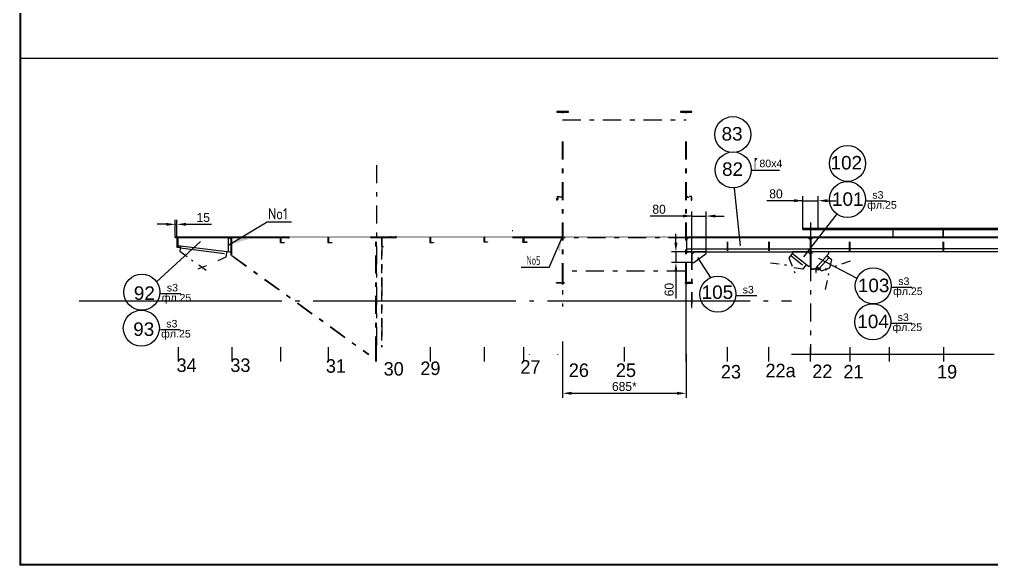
# Model space of a CAD drawing. Header units: millimetres. Extents: x -19561 to 47775, y 28910 to 69910.
# Drawn here: x 20988 to 26386, y 28910 to 31944 of the extents above; entities that cross this region are included whole.
import ezdxf
from ezdxf.enums import TextEntityAlignment as Align

# ---------------------------------------------------------------- set-up
doc = ezdxf.new("R2010")
doc.units = ezdxf.units.MM
doc.header["$MEASUREMENT"] = 0
for name, pattern in [('DASH1', [75, 50, -25]), ('DASH13', [50, 25, -25]), ('DASH2', [1300, 1125, -75, 25, -75]), ('DASH5', [225, 100, -50, 25, -50]), ('DASH6', [25, 12.5, -12.5]), ('K5LT32768', [0])]:
    doc.linetypes.add(name, pattern=pattern)
doc.styles.add('2_5', font='txt.shx', dxfattribs={"height": 2.5})
doc.styles.add('KTEXTSTYLE', font='GOST_AU.SHX', dxfattribs={"width": 0.96, "height": 5})
doc.styles.add('style5', font='arial.ttf', dxfattribs={"height": 3})
doc.dimstyles.new('PB5', dxfattribs={"dimscale": 20, "dimtxt": 2.5, "dimasz": 2.5, "dimexe": 1.25, "dimexo": 0, "dimtad": 1, "dimdec": 0, "dimlfac": 0.25, "dimtxsty": 'Standard', "dimcen": 2.5, "dimclrd": 7, "dimclre": 7, "dimclrt": 4, "dimadec": 0, "dimazin": 0, "dimtfac": 1, "dimtdec": 0, "dimtmove": 0, "dimatfit": 3, "dimfxl": 1.25, "dimarcsym": 0})

# ---------------------------------------------------------------- blocks, each defined once
blk = doc.blocks.new('*D2120')
at = {"color": 7, "lineweight": -2}
for p, q in [((24003.7, 30083.5), (24003.7, 29842.1)), ((24689.7, 30083.5), (24689.7, 29842.1)), ((24053.7, 29867.1), (24639.7, 29867.1))]:
    blk.add_line(p, q, dxfattribs=at)
at = {"color": 7}
for points in [[(24053.7, 29875.4), (24053.7, 29858.7), (24003.7, 29867.1)], [(24639.7, 29858.7), (24639.7, 29875.4), (24689.7, 29867.1)]]:
    blk.add_solid(points, dxfattribs=at)
at = {"layer": 'Defpoints', "color": 0}
for p in [(24003.7, 30083.5), (24689.7, 30083.5), (24689.7, 29867.1)]:
    blk.add_point(p, dxfattribs=at)
at = {"color": 4, "ltscale": 20, "insert": (24346.7, 29904.6), "char_height": 50, "attachment_point": 5}
blk.add_mtext('685*', dxfattribs=at)
blk = doc.blocks.new('*D2122')
at = {"color": 7, "lineweight": -2}
for p, q in [((21852.7, 30733.5), (21852.7, 30830.8)), ((21862.7, 30733.5), (21862.7, 30830.8)), ((21802.7, 30805.8), (21752.7, 30805.8)), ((21852.7, 30805.8), (21862.7, 30805.8)), ((21912.7, 30805.8), (22054.4, 30805.8))]:
    blk.add_line(p, q, dxfattribs=at)
at = {"color": 7}
for points in [[(21802.7, 30797.4), (21802.7, 30814.1), (21852.7, 30805.8)], [(21912.7, 30814.1), (21912.7, 30797.4), (21862.7, 30805.8)]]:
    blk.add_solid(points, dxfattribs=at)
at = {"layer": 'Defpoints', "color": 0}
for p in [(21862.7, 30805.8), (21852.7, 30733.5), (21862.7, 30733.5)]:
    blk.add_point(p, dxfattribs=at)
at = {"color": 4, "ltscale": 20, "insert": (22008.5, 30843.3), "char_height": 50, "attachment_point": 5}
blk.add_mtext('15', dxfattribs=at)
blk = doc.blocks.new('*D2145')
at = {"color": 7, "lineweight": -2}
for p, q in [((24721.5, 30645.2), (24721.5, 30876.8)), ((24801.7, 30653), (24801.7, 30876.8)), ((24721.5, 30851.8), (24489.4, 30851.8)), ((24671.5, 30851.8), (24621.5, 30851.8)), ((24721.5, 30851.8), (24801.7, 30851.8)), ((24851.7, 30851.8), (24901.7, 30851.8))]:
    blk.add_line(p, q, dxfattribs=at)
at = {"color": 7}
for points in [[(24671.5, 30843.5), (24671.5, 30860.1), (24721.5, 30851.8)], [(24851.7, 30860.1), (24851.7, 30843.5), (24801.7, 30851.8)]]:
    blk.add_solid(points, dxfattribs=at)
at = {"layer": 'Defpoints', "color": 0}
for p in [(24801.7, 30851.8), (24721.5, 30645.2), (24801.7, 30653)]:
    blk.add_point(p, dxfattribs=at)
at = {"color": 4, "ltscale": 20, "insert": (24539.4, 30889.3), "char_height": 50, "attachment_point": 5}
blk.add_mtext('80', dxfattribs=at)
blk = doc.blocks.new('*D2146')
at = {"color": 7, "lineweight": -2}
for p, q in [((24633, 30703.6), (24633, 30753.6)), ((24720.6, 30653.6), (24608, 30653.6)), ((24633, 30653.6), (24633, 30593.1)), ((24720.9, 30593.1), (24608, 30593.1)), ((24633, 30543.1), (24633, 30393.1))]:
    blk.add_line(p, q, dxfattribs=at)
at = {"color": 7}
for points in [[(24624.7, 30703.6), (24641.3, 30703.6), (24633, 30653.6)], [(24641.3, 30543.1), (24624.7, 30543.1), (24633, 30593.1)]]:
    blk.add_solid(points, dxfattribs=at)
at = {"layer": 'Defpoints', "color": 0}
for p in [(24720.6, 30653.6), (24633, 30593.1), (24720.9, 30593.1)]:
    blk.add_point(p, dxfattribs=at)
at = {"color": 4, "ltscale": 20, "insert": (24595.5, 30443.1), "char_height": 50, "attachment_point": 5, "rotation": 90}
blk.add_mtext('60', dxfattribs=at)
blk = doc.blocks.new('*D2155')
at = {"color": 7, "lineweight": -2}
for p, q in [((25338.6, 30937.2), (25138.6, 30937.2)), ((25288.6, 30937.2), (25238.6, 30937.2)), ((25338.6, 30777.5), (25338.6, 30962.2)), ((25338.6, 30937.2), (25423.2, 30937.2)), ((25423.2, 30777.5), (25423.2, 30962.2)), ((25473.2, 30937.2), (25523.2, 30937.2))]:
    blk.add_line(p, q, dxfattribs=at)
at = {"color": 7}
for points in [[(25288.6, 30928.8), (25288.6, 30945.5), (25338.6, 30937.2)], [(25473.2, 30945.5), (25473.2, 30928.8), (25423.2, 30937.2)]]:
    blk.add_solid(points, dxfattribs=at)
at = {"layer": 'Defpoints', "color": 0}
for p in [(25423.2, 30937.2), (25338.6, 30777.5), (25423.2, 30777.5)]:
    blk.add_point(p, dxfattribs=at)
at = {"color": 4, "ltscale": 20, "insert": (25188.6, 30974.7), "char_height": 50, "attachment_point": 5}
blk.add_mtext('80', dxfattribs=at)

msp = doc.modelspace()

# ---------------------------------------------------------------- hatches: boundary and pattern name
h = msp.add_hatch(color=256)
edge = h.paths.add_edge_path()
edge.add_line((25070.99013, 31112.80769), (25073.55013, 31112.80769))
edge.add_line((25073.55013, 31112.80769), (25073.55013, 31154.07814))
edge.add_arc((25079.95013, 31154.07814), 6.4, 142.35665526, 180, ccw=False)
edge.add_line((25074.88243, 31157.9869), (25084.67044, 31170.67702))
edge.add_arc((25083.15013, 31171.84965), 1.92, 322.35665526, 360)
edge.add_line((25085.07013, 31171.84965), (25085.07013, 31172.54855))
edge.add_arc((25083.15013, 31172.54855), 1.92, 360, 450)
edge.add_line((25083.15013, 31174.46855), (25070.99013, 31174.46855))
edge.add_line((25070.99013, 31174.46855), (25070.99013, 31112.80769))
at = {"linetype": 'Continuous'}
msp.add_hatch(color=0, dxfattribs=at).paths.add_polyline_path([(21862.70827, 30733.49857), (21867.70827, 30733.49857), (21867.70827, 30689.12296), (21868.17702, 30687.37296), (21869.45827, 30686.09183), (21879.95827, 30680.02964), (21881.23952, 30678.74857), (21881.70827, 30676.99857), (21881.23952, 30675.24857), (21879.95827, 30673.9675), (21878.20827, 30673.49857), (21866.20827, 30673.49857), (21864.45827, 30673.9675), (21863.17702, 30675.24857), (21862.70827, 30676.99857)])
msp.add_hatch(color=0, dxfattribs=at).paths.add_polyline_path([(21862.70827, 30733.49857), (21867.70827, 30733.49857), (21867.70827, 30689.12296), (21868.17702, 30687.37296), (21869.45827, 30686.09183), (21879.95827, 30680.02964), (21881.23952, 30678.74857), (21881.70827, 30676.99857), (21881.23952, 30675.24857), (21879.95827, 30673.9675), (21878.20827, 30673.49857), (21866.20827, 30673.49857), (21864.45827, 30673.9675), (21863.17702, 30675.24857), (21862.70827, 30676.99857)])
msp.add_hatch(color=0).paths.add_polyline_path([(23972.67034, 30670.7488), (23987.37473, 30653.44219), (23999.48733, 30729.83033)])

# ---------------------------------------------------------------- linework, layer by layer
at = {"color": 2, "ltscale": 20}
msp.add_line((20993.01308, 31729.59165), (33581.63137, 31729.59165), dxfattribs=at)
at = {"color": 0, "linetype": 'DASH5'}
for p, q in [((24002.70827, 31423.1938), (24002.70827, 31435.70271)), ((24004.70827, 31423.1938), (24004.70827, 31435.70271)), ((24004.70827, 31423.1938), (24004.70827, 31435.70271)), ((24006.70827, 31423.1938), (24006.70827, 31435.70271)), ((24687.70827, 31423.15986), (24687.70827, 31435.6446)), ((24689.70827, 31423.15986), (24689.70827, 31435.6446)), ((24689.70827, 31423.15986), (24689.70827, 31435.6446)), ((24691.70827, 31423.15986), (24691.70827, 31435.6446)), ((24002.70827, 30490.38669), (24002.70827, 31273.05289)), ((24004.70827, 30490.38669), (24004.70827, 31273.05289)), ((24004.70827, 30490.38669), (24004.70827, 31273.05289)), ((24006.70827, 30490.38669), (24006.70827, 31273.05289)), ((24687.70827, 30490.38669), (24687.70827, 31273.01896)), ((24689.70827, 30490.38669), (24689.70827, 31273.01896)), ((24689.70827, 30490.38669), (24689.70827, 31273.01896)), ((24691.70827, 30490.38669), (24691.70827, 31273.01896)), ((22163.70827, 30633.49851), (22163.70827, 30733.49857)), ((22167.70827, 30633.49851), (22167.70827, 30733.49857)), ((22967.70827, 30083.49857), (22967.70827, 30733.49857)), ((22967.70827, 30083.49857), (22967.70827, 30733.49857)), ((22969.70827, 30083.49857), (22969.70827, 30733.49857)), ((22969.70827, 30083.49857), (22969.70827, 30733.49857)), ((22999.70827, 30733.49857), (22999.70827, 30123.49857)), ((24692.62575, 30731.38091), (24009.62575, 30731.38091)), ((22166.53591, 30631.87821), (22926.53566, 30081.87821)), ((22167.70827, 30633.49851), (22927.70827, 30083.49841)), ((24696.70827, 30653.00449), (24721.70827, 30653.00449)), ((24719.70827, 30653.8378), (24719.70827, 30362.66492)), ((24721.70827, 30653.00449), (24721.70827, 30363.4983)), ((24002.70827, 30471.82163), (24002.70827, 30490.38669)), ((24004.70827, 30471.82163), (24004.70827, 30490.38669)), ((24004.70827, 30471.82163), (24004.70827, 30490.38669)), ((24006.70827, 30471.82163), (24006.70827, 30490.38669)), ((24689.70827, 30471.82163), (24689.70827, 30490.38669)), ((24691.70827, 30471.82163), (24691.70827, 30490.38669)), ((24719.70827, 30359.49857), (24719.70827, 30344.49857)), ((24720.70827, 30343.49857), (24721.70827, 30343.49857))]:
    msp.add_line(p, q, dxfattribs=at)
at = {"color": 3, "linetype": 'DASH5'}
for p, q in [((22969.70827, 31134.68222), (22969.70827, 30083.49857)), ((24003.73006, 30815.09556), (24003.73006, 30348.7275)), ((25379.70827, 30815.09556), (25379.70827, 30083.49857)), ((24003.73006, 30155.7209), (24003.73006, 30083.49857))]:
    msp.add_line(p, q, dxfattribs=at)
for p, q in [((25050.39709, 31106.98614), (25208.15672, 31106.98614)), ((24956.57329, 31007.29438), (24989.45461, 30686.90736)), ((25690.793, 30936.76185), (25801.47905, 30936.76185)), ((25527.67288, 30865.86309), (25341.79057, 30624.37154)), ((23724.11899, 30770.77896), (23727.11899, 30770.77896)), ((23048.26747, 30736.62246), (23048.26747, 30739.62246)), ((22999.70827, 30683.49857), (23009.70827, 30683.49857)), ((24828.33664, 30507.49882), (24754.12273, 30622.11895)), ((25425.07036, 30616.93484), (25636.69804, 30507.15283)), ((25834.5708, 30457.27298), (25945.25685, 30457.27298)), ((21773.67707, 30421.40436), (21884.36313, 30421.40436)), ((24970.88483, 30410.28434), (25081.57088, 30410.28434)), ((25831.33974, 30257.0823), (25942.02579, 30257.0823)), ((21770.44602, 30221.21369), (21881.13207, 30221.21369))]:
    msp.add_line(p, q)
at = {"color": 0, "linetype": 'Continuous', "ltscale": 5}
msp.add_line((22363.40755, 30817.8448), (22150.35476, 30690.58286), dxfattribs=at)
at = {"color": 0, "linetype": 'Continuous'}
for p, q in [((22498.93281, 30817.8448), (22363.40755, 30817.8448)), ((21852.70827, 30736.49857), (22487.70827, 30736.49857)), ((21852.70827, 30736.49857), (22487.70827, 30736.49857)), ((21852.70827, 30733.49857), (22487.70827, 30733.49857)), ((21852.70827, 30733.49857), (22487.70827, 30733.49857)), ((21854.70827, 30736.49857), (22487.70778, 30736.49857)), ((21854.70827, 30733.49857), (22487.70778, 30733.49857)), ((22437.70827, 30728.49857), (22437.70827, 30703.49857)), ((22937.70803, 30736.49857), (23080.70827, 30736.49857)), ((22937.70803, 30736.49857), (23055.70827, 30736.49857)), ((22937.70803, 30733.49857), (23080.70827, 30733.49857)), ((22937.70803, 30733.49857), (23055.70827, 30733.49857)), ((23267.70827, 30728.49857), (23267.70827, 30703.49857)), ((23725.97583, 30736.49857), (24006.70827, 30736.49857)), ((23725.97583, 30736.49857), (24000.70827, 30736.49857)), ((23725.97583, 30733.49857), (24006.70827, 30733.49857)), ((23725.97583, 30733.49857), (24000.70827, 30733.49857)), ((23815.70827, 30736.49857), (24002.70827, 30736.49857)), ((23815.70827, 30733.49857), (24002.70827, 30733.49857)), ((23817.70827, 30736.49857), (24004.70827, 30736.49857)), ((23817.70827, 30733.49857), (24004.70827, 30733.49857)), ((24691.70827, 30736.49857), (25275.41104, 30736.49857)), ((24691.70827, 30736.49857), (24812.67346, 30736.49857)), ((24691.70827, 30733.49857), (24989.45461, 30733.49857)), ((24691.70827, 30723.49857), (24691.70827, 30653.49857)), ((25275.41104, 30736.49857), (31179.70827, 30736.49857)), ((25275.41104, 30733.49857), (31179.70827, 30733.49857)), ((25374.70827, 30736.49857), (25460.4684, 30736.49857)), ((25374.70827, 30733.49857), (25460.4684, 30733.49857)), ((25378.70827, 30723.49857), (25378.70827, 30653.49857)), ((25382.70827, 30723.49857), (25382.70827, 30653.49857)), ((21881.03005, 30674.67667), (22127.32595, 30644.53556)), ((24691.70827, 30669.49857), (25275.41104, 30669.49857)), ((25275.41104, 30669.49857), (25378.70827, 30669.49857)), ((30917.70827, 30669.49857), (25382.70827, 30669.49857)), ((21942.81454, 30609.18669), (21950.8033, 30603.17174)), ((22138.81911, 30655.32065), (22136.99684, 30640.43174)), ((24691.70827, 30653.49857), (25275.41104, 30653.49857)), ((24721.70827, 30643.15684), (24721.70827, 30593.03861)), ((25279.36753, 30644.5335), (25270.15842, 30632.69323)), ((25270.15842, 30632.69323), (25336.47776, 30581.11144)), ((25275.41104, 30653.49857), (25378.70827, 30653.49857)), ((25381.70827, 30643.49857), (25381.70827, 30563.49857)), ((30917.70827, 30653.49857), (25382.70827, 30653.49857)), ((25427.88015, 30559.82181), (25483.03151, 30622.3267)), ((25471.78395, 30632.25101), (25483.03151, 30622.3267)), ((22024.42947, 30576.12933), (21978.41203, 30556.5743)), ((21984.44045, 30581.02309), (22024.38431, 30550.94832)), ((25206.86559, 30583.73931), (25157.33709, 30590.58995)), ((25246.48831, 30578.25883), (25236.58262, 30579.62896)), ((25357.86794, 30582.70768), (25348.65883, 30570.86741)), ((25416.63259, 30569.74613), (25427.88015, 30559.82181)), ((25516.83431, 30573.72888), (25526.31331, 30576.91455)), ((25554.75027, 30586.47155), (25602.14531, 30602.39995)), ((25289.54477, 30544.77039), (25293.31104, 30535.50675)), ((25480.30868, 30532.33316), (25478.32806, 30522.53127)), ((24689.70827, 30043.49857), (24689.70827, 30478.1663)), ((25472.38623, 30493.12563), (25462.48312, 30444.11612)), ((21871.04497, 30043.49857), (21871.04497, 30123.49857)), ((22169.70827, 30043.49857), (22169.70827, 30123.49857)), ((22439.70827, 30043.49857), (22439.70827, 30123.49857)), ((22704.70827, 30043.49857), (22704.70827, 30123.49857)), ((22967.70827, 30043.49857), (22967.70827, 30123.49857)), ((22969.70827, 30043.49857), (22969.70827, 30123.49857)), ((23269.70827, 30043.49857), (23269.70827, 30123.49857)), ((23569.70827, 30043.49857), (23569.70827, 30123.49857)), ((23787.70827, 30043.49857), (23787.70827, 30123.49857)), ((24004.70827, 30043.49857), (24004.70827, 30123.49857)), ((24346.70827, 30043.49857), (24346.70827, 30123.49857)), ((24919.70827, 30043.49857), (24919.70827, 30123.49857)), ((25149.70827, 30043.49857), (25149.70827, 30123.49857)), ((25379.70827, 30043.49857), (25379.70827, 30123.49857)), ((25599.70827, 30043.49857), (25599.70827, 30123.49857)), ((25819.70827, 30043.49857), (25819.70827, 30123.49857)), ((26119.70827, 30043.49857), (26119.70827, 30123.49857))]:
    msp.add_line(p, q, dxfattribs=at)
at = {"color": 2}
for p, q in [((25337.79618, 30777.18294), (31260.964, 30777.18294)), ((25340.67894, 30783.68852), (31257.40736, 30783.68852)), ((22149.10408, 30653.90204), (22149.10408, 30733.215)), ((22439.21037, 30728.70096), (22444.70895, 30734.19512)), ((22481.33969, 30727.70198), (22481.33969, 30735.53968)), ((21748.43984, 30486.98085), (21993.40539, 30710.65497)), ((23778.59002, 30707.8147), (23785.83034, 30707.79208)), ((23928.72103, 30566.70724), (23773.29563, 30566.70724))]:
    msp.add_line(p, q, dxfattribs=at)
at = {"color": 0, "linetype": 'DASH1'}
for p, q in [((22997.70827, 30734.66532), (22997.70827, 30123.49857)), ((24919.70827, 30658.18607), (24919.70827, 30723.49857)), ((24921.70827, 30658.18607), (24921.70827, 30723.49857)), ((25149.70827, 30658.18607), (25149.70827, 30723.49857)), ((25151.70827, 30658.18607), (25151.70827, 30723.49857)), ((25597.70827, 30658.18607), (25597.70827, 30723.49857)), ((25599.70827, 30658.18607), (25599.70827, 30723.49857)), ((26117.70827, 30658.18607), (26117.70827, 30723.49857)), ((26119.70827, 30658.18607), (26119.70827, 30723.49857)), ((23817.70827, 30084.49857), (23817.70827, 30082.49857)), ((23974.70827, 30084.49857), (23974.70827, 30082.49857))]:
    msp.add_line(p, q, dxfattribs=at)
at = {"color": 0, "linetype": 'K5LT32768'}
msp.add_line((23928.72103, 30566.70724), (23999.48733, 30729.83033), dxfattribs=at)
at = {"color": 0, "linetype": 'DASH13'}
for p, q in [((25411.70827, 30558.49857), (25471.70827, 30558.49857)), ((25411.70827, 30555.49857), (25471.70827, 30555.49857))]:
    msp.add_line(p, q, dxfattribs=at)
at = {"color": 0, "linetype": 'DASH2'}
for p, q in [((21319.70827, 30379.87085), (25275.41104, 30379.87085)), ((25275.41104, 30083.49857), (31971.77799, 30083.49857))]:
    msp.add_line(p, q, dxfattribs=at)
at = {"color": 2, "ltscale": 20, "const_width": 10}
msp.add_lwpolyline([(20993.01308, 47882.68114), (33581.63137, 47882.68114), (33581.63137, 28914.85541), (20993.01308, 28914.85541)], close=True, dxfattribs=at)
at = {"color": 0, "linetype": 'DASH5'}
for points in [[(24034.70827, 31428.71797), (24034.70827, 31432.19062), (23972.70827, 31432.19062), (23972.70827, 31428.71797), (24034.70827, 31428.71797)], [(24036.70827, 31428.71797), (24036.70827, 31432.19062), (23974.70827, 31432.19062), (23974.70827, 31428.71797), (24036.70827, 31428.71797)], [(24719.70827, 31428.66963), (24719.70827, 31432.13874), (24657.70827, 31432.13874), (24657.70827, 31428.66963), (24719.70827, 31428.66963)], [(24721.70827, 31428.66963), (24721.70827, 31432.13874), (24659.70827, 31432.13874), (24659.70827, 31428.66963), (24721.70827, 31428.66963)], [(24002.70827, 31385.96064), (24680.85817, 31385.96064), (24687.70827, 31385.96064)], [(24004.70827, 31385.96064), (24682.85817, 31385.96064), (24689.70827, 31385.96064)], [(24689.70827, 30546.48047), (24682.85817, 30546.48047), (24004.70827, 30546.48047)], [(24009.70827, 30482.21363), (24009.70827, 30478.1663), (23969.70827, 30478.1663), (23969.70827, 30482.21363), (24009.70827, 30482.21363)], [(24011.70827, 30482.21363), (24011.70827, 30478.1663), (23971.70827, 30478.1663), (23971.70827, 30482.21363), (24011.70827, 30482.21363)], [(24684.70827, 30482.21363), (24684.70827, 30478.1663), (24724.70827, 30478.1663), (24724.70827, 30482.21363), (24684.70827, 30482.21363)]]:
    msp.add_lwpolyline(points, dxfattribs=at)
at = {"color": 0, "linetype": 'DASH6'}
for points in [[(24002.70827, 30959.49857), (24002.70827, 30958.49857), (24002.4153, 30957.79148), (24001.70827, 30957.49857), (23976.70827, 30957.49857), (23975.70827, 30957.23063), (23974.97634, 30956.49857), (23974.70827, 30955.49857), (23974.70827, 30940.49857), (23974.4153, 30939.79148), (23973.70827, 30939.49857), (23972.70827, 30939.49857), (23972.70827, 30959.49857), (24002.70827, 30959.49857)], [(24004.70827, 30959.49857), (24004.70827, 30958.49857), (24004.4153, 30957.79148), (24003.70827, 30957.49857), (23978.70827, 30957.49857), (23977.70827, 30957.23063), (23976.97634, 30956.49857), (23976.70827, 30955.49857), (23976.70827, 30940.49857), (23976.4153, 30939.79148), (23975.70827, 30939.49857), (23974.70827, 30939.49857), (23974.70827, 30959.49857), (24004.70827, 30959.49857)], [(24689.70827, 30959.49857), (24689.70827, 30958.49857), (24690.00124, 30957.79148), (24690.70827, 30957.49857), (24715.70827, 30957.49857), (24716.70827, 30957.23063), (24717.4402, 30956.49857), (24717.70827, 30955.49857), (24717.70827, 30940.49857), (24718.00124, 30939.79148), (24718.70827, 30939.49857), (24719.70827, 30939.49857), (24719.70827, 30959.49857), (24689.70827, 30959.49857)], [(24691.70827, 30959.49857), (24691.70827, 30958.49857), (24692.00124, 30957.79148), (24692.70827, 30957.49857), (24717.70827, 30957.49857), (24718.70827, 30957.23063), (24719.4402, 30956.49857), (24719.70827, 30955.49857), (24719.70827, 30940.49857), (24720.00124, 30939.79148), (24720.70827, 30939.49857), (24721.70827, 30939.49857), (24721.70827, 30959.49857), (24691.70827, 30959.49857)], [(25381.70827, 30558.49857), (25381.70827, 30557.49857), (25382.00112, 30556.79148), (25382.70827, 30556.49857), (25407.70827, 30556.49857), (25408.70827, 30556.23063), (25409.44033, 30555.49857), (25409.70827, 30554.49857), (25409.70827, 30539.49857), (25410.00112, 30538.79145), (25410.70827, 30538.49857), (25411.70827, 30538.49857), (25411.70827, 30558.49857), (25381.70827, 30558.49857)]]:
    msp.add_lwpolyline(points, dxfattribs=at)
at = {"color": 2, "const_width": 3}
for points in [[(25341.52081, 30781.99666), (25421.52081, 30781.99666)], [(25380.062, 30737.28689), (25380.062, 30782.28689)]]:
    msp.add_lwpolyline(points, dxfattribs=at)
at = {"color": 2}
for points in [[(25836.9266, 30740.56978), (25840.08535, 30740.56978), (25840.08535, 30778.44645), (25836.9266, 30778.44645)], [(26115.80139, 30740.56978), (26118.96014, 30740.56978), (26118.96014, 30778.44645), (26115.80139, 30778.44645)]]:
    msp.add_lwpolyline(points, close=True, dxfattribs=at)
at = {"color": 7, "const_width": 3}
for points in [[(21852.45748, 30735.03241), (23743.36825, 30735.03241)], [(22937.80657, 30734.98767), (23078.70827, 30734.98767)], [(23725.97583, 30734.75042), (24691.61635, 30735.63233)]]:
    msp.add_lwpolyline(points, dxfattribs=at)
at = {"color": 0, "linetype": 'Continuous'}
for points in [[(21867.70827, 30728.49857), (21867.70827, 30688.49857), (22153.70827, 30653.49857), (22163.70827, 30653.49857), (22163.70827, 30723.49857)], [(21867.70827, 30728.49857), (21867.70827, 30688.49857), (22153.70827, 30653.49857), (22163.70827, 30653.49857), (22163.70827, 30723.49857)], [(21867.70827, 30728.49857), (21867.70827, 30688.49857), (22153.70827, 30653.49857), (22163.70827, 30653.49857), (22163.70827, 30723.49857)], [(22437.70827, 30733.49857), (22438.70827, 30733.49857), (22439.4153, 30733.20566), (22439.70827, 30732.49857), (22439.70827, 30707.49857), (22439.97634, 30706.49857), (22440.70827, 30705.76652), (22441.70827, 30705.49857), (22456.70827, 30705.49857), (22457.4153, 30705.20566), (22457.70827, 30704.49857), (22457.70827, 30703.49857), (22437.70827, 30703.49857), (22437.70827, 30733.49857)], [(22702.70827, 30733.49857), (22703.70827, 30733.49857), (22704.4153, 30733.20566), (22704.70827, 30732.49857), (22704.70827, 30707.49857), (22704.97634, 30706.49857), (22705.70827, 30705.76652), (22706.70827, 30705.49857), (22721.70827, 30705.49857), (22722.4153, 30705.20566), (22722.70827, 30704.49857), (22722.70827, 30703.49857), (22702.70827, 30703.49857), (22702.70827, 30733.49857)], [(23267.70827, 30733.49857), (23268.70827, 30733.49857), (23269.4153, 30733.20566), (23269.70827, 30732.49857), (23269.70827, 30707.49857), (23269.97634, 30706.49857), (23270.70827, 30705.76652), (23271.70827, 30705.49857), (23286.70827, 30705.49857), (23287.4153, 30705.20566), (23287.70827, 30704.49857), (23287.70827, 30703.49857), (23267.70827, 30703.49857), (23267.70827, 30733.49857)], [(23567.70827, 30736.03241), (23568.70827, 30736.03241), (23569.4153, 30735.7395), (23569.70827, 30735.03241), (23569.70827, 30710.03241), (23569.97634, 30709.03241), (23570.70827, 30708.30035), (23571.70827, 30708.03241), (23586.70827, 30708.03241), (23587.4153, 30707.7395), (23587.70827, 30707.03241), (23587.70827, 30706.03241), (23567.70827, 30706.03241), (23567.70827, 30736.03241)], [(23785.70827, 30735.75042), (23786.70827, 30735.75042), (23787.4153, 30735.45752), (23787.70827, 30734.75042), (23787.70827, 30709.75042), (23787.97634, 30708.75042), (23788.70827, 30708.01837), (23789.70827, 30707.75042), (23804.70827, 30707.75042), (23805.4153, 30707.45752), (23805.70827, 30706.75042), (23805.70827, 30705.75042), (23785.70827, 30705.75042), (23785.70827, 30735.75042)], [(24691.70827, 30733.49857), (25275.41104, 30733.49857)], [(25275.41104, 30733.49857), (32189.70827, 30733.49857)], [(21881.94118, 30682.12113), (21878.90439, 30657.30626), (21918.84824, 30627.23154)], [(22137.90798, 30647.8762), (22134.87119, 30623.06132), (22088.85378, 30603.50634)], [(24731.70827, 30653.03861), (24731.66921, 30652.16715), (24731.55275, 30651.30277), (24731.35964, 30650.45255), (24731.09206, 30649.62327), (24730.75197, 30648.82151), (24730.34255, 30648.05369), (24729.86769, 30647.32554), (24729.33083, 30646.64243), (24728.73708, 30646.00974), (24728.09133, 30645.4318), (24727.39846, 30644.91251), (24726.66384, 30644.45548), (24725.89333, 30644.06388), (24725.09255, 30643.73997), (24724.26784, 30643.486), (24723.42482, 30643.3035), (24722.5696, 30643.19358), (24721.70827, 30643.15684)], [(24721.70827, 30593.03861), (24731.70827, 30593.03861), (24801.70827, 30643.03861), (24801.70827, 30653.03861), (24731.70827, 30653.03861)], [(25274.76304, 30638.61333), (25259.41451, 30618.87954), (25278.24593, 30572.56133)], [(25369.70827, 30653.49857), (25279.70827, 30653.49857), (25279.70827, 30643.49857), (25369.70827, 30573.49857)], [(25369.70827, 30573.49857), (25379.70827, 30573.49857), (25379.70827, 30643.49857)], [(25386.70827, 30558.49857), (25406.70827, 30558.49857), (25481.70827, 30643.49857), (25481.70827, 30653.49857), (25391.70827, 30653.49857)], [(25477.40773, 30627.28885), (25496.15368, 30610.74831), (25486.25055, 30561.73885)], [(25353.26345, 30576.78754), (25337.91492, 30557.05375), (25288.38646, 30563.90441)], [(25422.25637, 30564.78397), (25441.00231, 30548.24343), (25488.39731, 30564.17184)]]:
    msp.add_lwpolyline(points, dxfattribs=at)
at = {"const_width": 3}
for points in [[(24691.23192, 30735.52461), (25341.66701, 30735.52461)], [(25340.83338, 30735.52461), (25428.33987, 30735.52461)]]:
    msp.add_lwpolyline(points, dxfattribs=at)
at = {"color": 1}
for centre in [(24948.59534, 31304.40033), (24951.14825, 31107.95077), (25585.18501, 31144.29467), (25585.18501, 30943.95784), (25728.96281, 30464.46896), (21668.06909, 30428.60034), (24865.27685, 30417.48032), (25725.73176, 30264.27829), (21664.83803, 30228.40967)]:
    msp.add_circle(centre, 100, dxfattribs=at)
at = {"color": 0, "linetype": 'Continuous'}
for centre, radius, start, end in [((21867.70827, 30733.49857), 5, 270.0000044, 0), ((22163.70827, 30733.49857), 10, 180.00000435, 270), ((22997.70827, 30733.49857), 5, 270.0000044, 0), ((24691.70827, 30733.49857), 10, 270.0000044, 0), ((25378.70827, 30733.49857), 10, 180, 269.9999956), ((25382.70827, 30733.49857), 10, 270.0000044, 0), ((25379.70827, 30653.49857), 10, 180.00000435, 270), ((25381.70827, 30653.49857), 10, 270.0000044, 0), ((25381.70827, 30558.49857), 5, 0.00000435, 90)]:
    msp.add_arc(centre, radius, start, end, dxfattribs=at)
msp.add_arc((23072.86176, 30742.51752), 6, 270, 0)
at = {"color": 0, "linetype": 'DASH5'}
for centre, radius, start, end in [((24691.70827, 30653.00449), 5, 270, 359.99999556), ((24717.70827, 30359.49857), 2, 0.00000435, 90), ((24720.70827, 30344.49857), 1, 180, 269.9999956)]:
    msp.add_arc(centre, radius, start, end, dxfattribs=at)
at = {"color": 0, "linetype": 'ByBlock'}
msp.add_solid([(22257.89838, 30722.8097), (22227.32124, 30737.02749), (22150.35476, 30690.58286)], dxfattribs=at)
at = {"color": 0, "linetype": 'Continuous'}
for points, invisible_edges in [([(21862.70827, 30733.49857), (21867.70827, 30689.12296), (21867.70827, 30733.49857), (21862.70827, 30733.49857)], 9), ([(21862.70827, 30676.99857), (21867.70827, 30689.12296), (21862.70827, 30733.49857), (21862.70827, 30676.99857)], 11), ([(21862.70827, 30733.49857), (21867.70827, 30689.12296), (21867.70827, 30733.49857), (21862.70827, 30733.49857)], 9), ([(21862.70827, 30676.99857), (21867.70827, 30689.12296), (21862.70827, 30733.49857), (21862.70827, 30676.99857)], 11)]:
    msp.add_3dface(points, dxfattribs=dict(at, invisible_edges=invisible_edges))

# ---------------------------------------------------------------- texts
at = {"color": 2, "style": 'style5'}
for s, p in [('83', (24886.58171, 31271.4093)), ('82', (24889.13462, 31074.95973)), ('102', (25491.78019, 31110.61571)), ('101', (25499.70877, 30908.56547)), ('103', (25643.48657, 30429.07659)), ('92', (21623.12675, 30386.163)), ('105', (24776.00207, 30391.30032)), ('104', (25640.25551, 30228.88592)), ('93', (21619.8957, 30185.97233))]:
    msp.add_text(s, height=75, dxfattribs=at).set_placement(p)
at = {"color": 0, "style": 'style5'}
for s, p in [('80x4', (25096.7438, 31123.01079)), ('s3', (25723.53614, 30948.24867)), ('фл.25', (25695.31306, 30892.60192)), ('s3', (25867.31393, 30468.75979)), ('s3', (21806.42021, 30432.89118)), ('s3', (25003.62797, 30421.77116)), ('фл.25', (25839.09085, 30413.11304)), ('фл.25', (21778.19713, 30377.24442)), ('s3', (25864.08288, 30268.56912)), ('s3', (21803.18916, 30232.7005)), ('фл.25', (25835.8598, 30212.92237)), ('фл.25', (21774.96608, 30177.05375))]:
    msp.add_text(s, height=42, dxfattribs=at).set_placement(p)
at = {"color": 0, "style": '2_5', "width": 0.8}
msp.add_text('No1', height=62.5, dxfattribs=at).set_placement((22368.98259, 30814.52667), align=Align.BOTTOM_LEFT)
at = {"color": 0, "style": 'KTEXTSTYLE', "width": 0.765}
msp.add_text('No5', height=50, dxfattribs=at).set_placement((23803.59532, 30580.68367))
at = {"color": 0, "linetype": 'Continuous'}
for s, p in [('34', (21916.20935, 30060.63424)), ('33', (22214.87265, 30060.63424)), ('31', (22745.01811, 30056.48638)), ('30', (23066.13046, 30040.5481)), ('29', (23269.70827, 30043.49857)), ('27', (23825.26779, 30051.05623)), ('26', (24094.03268, 30032.64697)), ('25', (24355.65406, 30032.64697)), ('23', (24938.58852, 30024.31521)), ('22a', (25214.16412, 30030.86917)), ('22', (25445.8888, 30026.50013)), ('21', (25618.58852, 30024.31521)), ('19', (26138.58852, 30024.31521))]:
    msp.add_text(s, height=75, dxfattribs=at).set_placement(p, align=Align.TOP_CENTER)

# ---------------------------------------------------------------- dimensions: what is measured, and where the dimension line sits
at = {"color": 7}
for base, p1, p2, picture, middle in [((25423.23933, 30937.17431), (25338.5953, 30777.48849), (25423.23933, 30777.48849), '*D2155', (25188.5953, 30937.17431)), ((24801.69805, 30851.78551), (24721.4627, 30645.20656), (24801.69805, 30653.04987), '*D2145', (24539.35251, 30851.78551))]:
    dim = msp.add_linear_dim(base=base, p1=p1, p2=p2, text='80', dimstyle='PB5', dxfattribs=at)
    dim.commit()
    dim.dimension.update_dxf_attribs({"geometry": picture, "text_midpoint": middle, "dimtype": 160})
for base, p1, p2, text, picture, middle in [((21862.70827, 30805.76141), (21852.70827, 30733.49857), (21862.70827, 30733.49857), '15', '*D2122', (22008.5416, 30843.26141)), ((24689.70827, 29867.06589), (24003.73006, 30083.49857), (24689.70827, 30083.49857), '685*', '*D2120', (24346.71916, 29904.56589))]:
    dim = msp.add_linear_dim(base=base, p1=p1, p2=p2, text=text, dimstyle='PB5', dxfattribs=at)
    dim.commit()
    dim.dimension.update_dxf_attribs({"geometry": picture, "text_midpoint": middle})
dim = msp.add_linear_dim(base=(24633.00602, 30593.09602), p1=(24720.61892, 30653.6436), p2=(24720.91589, 30593.09602), angle=90, text='60', dimstyle='PB5', dxfattribs=at)
dim.commit()
dim.dimension.update_dxf_attribs({"geometry": '*D2146', "text_midpoint": (24595.50602, 30443.09602)})

doc.saveas('drawing.dxf')
